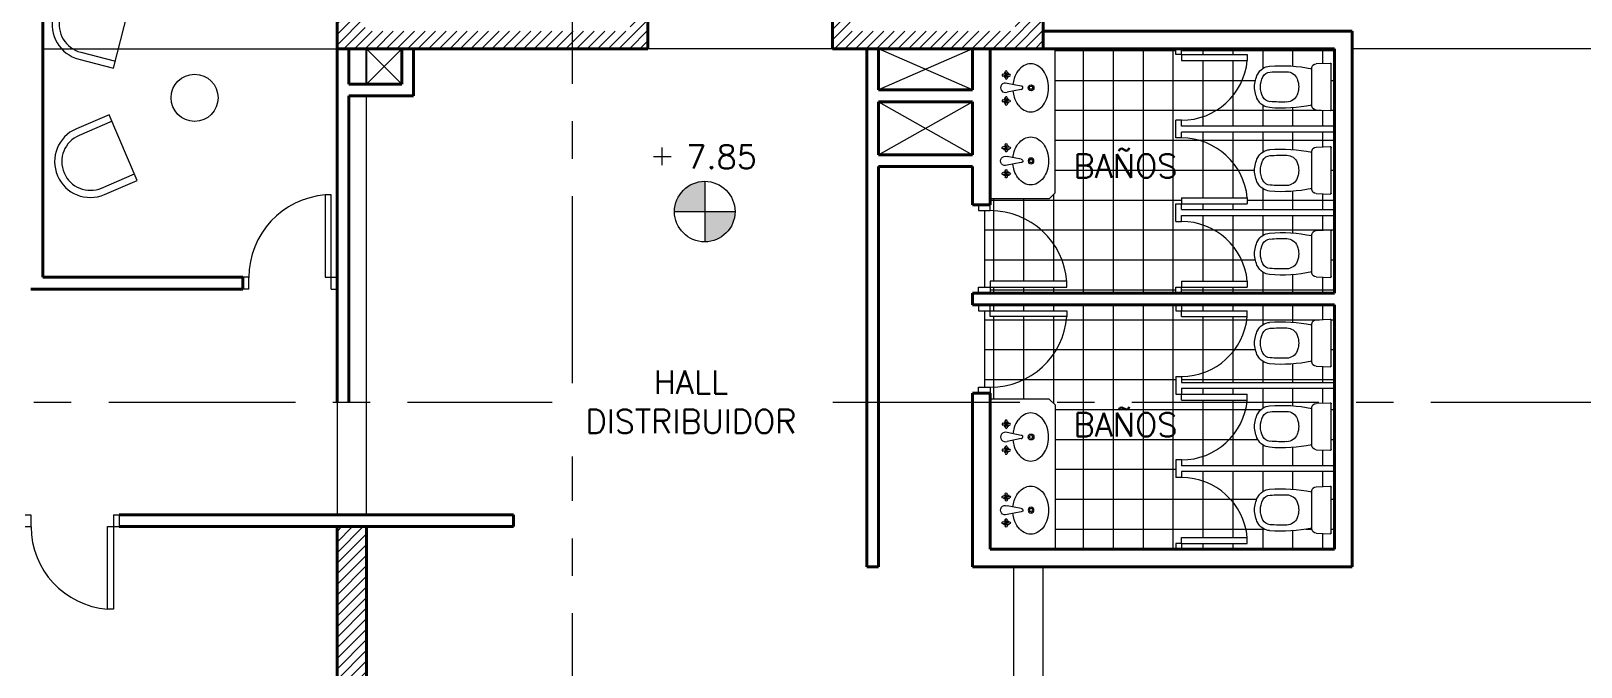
# Model space of a CAD drawing. Extents: x 1018 to 1337, y -109 to 133.
# Drawn here: x 1160.33 to 1173.5, y 118.9 to 124.3 of the extents above; entities that cross this region are included whole.
import ezdxf

# ---------------------------------------------------------------- set-up
doc = ezdxf.new("R2010")
doc.units = 0
doc.header["$LTSCALE"] = 0.5
doc.linetypes.add('CENTER', pattern=[50.8, 31.75, -6.35, 6.35, -6.35])
doc.layers.get('0').update_dxf_attribs({"linetype": 'CONTINUOUS'})
for name, color, linetype, lineweight in [('Carpintería', 55, 'CONTINUOUS', 20), ('Detalles .05', 243, 'CONTINUOUS', 5), ('Detalles 01', 8, 'CONTINUOUS', 9), ('Equipamiento fijo', 31, 'CONTINUOUS', 13), ('Equipamiento movil', 33, 'CONTINUOUS', 9), ('Muros corte', 7, 'CONTINUOUS', 40), ('Muros vista', 253, 'CONTINUOUS', 25), ('Pisos', 252, 'CONTINUOUS', 18), ('Punta 01', 6, 'CONTINUOUS', 9), ('Punta 015', 64, 'CONTINUOUS', 13), ('Punta 02', 11, 'CONTINUOUS', 20), ('Tratamiento pisos', 251, 'CONTINUOUS', 9), ('Vidrios', 147, 'CONTINUOUS', 13)]:
    doc.layers.add(name, color=color, linetype=linetype, lineweight=lineweight)
doc.styles.add('Texto 2 mm', font='simplex.shx', dxfattribs={"height": 0.2})
pattern_1 = [(0, (58.7865, 0.94109), (0, 0.254), []), (90, (58.7865, 0.94109), (-0.254, 2e-17), [])]
pattern_2 = [(45, (-2.01349, 0.94109), (-0.0449012806, 0.0449012806), [])]

# ---------------------------------------------------------------- blocks, each defined once
blk = doc.blocks.new('Lavamanos')
at = {"layer": 'Equipamiento movil'}
for p, q in [((-0.015, -0.037), (-0.038, -0.156)), ((0.013, -0.037), (0.036, -0.156)), ((-0.118, -0.158), (-0.138, -0.154)), ((-0.118, -0.167), (-0.138, -0.171)), ((-0.114, -0.154), (-0.118, -0.133)), ((-0.114, -0.171), (-0.118, -0.192)), ((-0.105, -0.154), (-0.101, -0.133)), ((-0.105, -0.171), (-0.101, -0.192)), ((-0.101, -0.158), (-0.08, -0.154)), ((-0.101, -0.167), (-0.08, -0.171)), ((0.102, -0.158), (0.081, -0.154)), ((0.102, -0.167), (0.081, -0.171)), ((0.106, -0.154), (0.102, -0.133)), ((0.106, -0.171), (0.102, -0.192)), ((0.115, -0.154), (0.119, -0.133)), ((0.115, -0.171), (0.119, -0.192)), ((0.119, -0.158), (0.14, -0.154)), ((0.119, -0.167), (0.14, -0.171))]:
    blk.add_line(p, q, dxfattribs=at)
for centre, radius in [((-0.001, 0.048), 0.0249), ((-0.001, 0.048), 0.014), ((-0.109, -0.162), 0.00541), ((0.11, -0.162), 0.00541)]:
    blk.add_circle(centre, radius, dxfattribs=at)
for centre, radius, start, end in [((-0.047, 0.021), 0.164, 126.7285, 150.9639), ((-0.019, -0.016), 0.211, 107.1746, 126.7285), ((-0.001, -0.075), 0.272, 90, 107.1746), ((-0.001, -0.075), 0.272, 72.8254, 90), ((0.017, -0.016), 0.211, 53.2715, 72.8254), ((0.045, 0.021), 0.164, 29.0361, 53.2715), ((-0.09, 0.045), 0.115, 150.9639, 180), ((-0.09, 0.045), 0.115, 180, 209.0361), ((0.088, 0.045), 0.115, 0, 29.0361), ((0.088, 0.045), 0.115, 330.9639, 360), ((-0.047, 0.069), 0.164, 209.0361, 233.2715), ((-0.019, 0.106), 0.211, 233.2715, 252.8254), ((-0.109, -0.136), 0.00882, 15.2781, 164.7219), ((-0.001, 0.165), 0.272, 252.8254, 264.2829), ((-0.001, -0.035), 0.014, 352.3829, 187.2442), ((-0.001, 0.165), 0.272, 275.7171, 287.1746), ((0.017, 0.106), 0.211, 287.1746, 306.7285), ((0.111, -0.136), 0.00882, 15.2781, 164.7219), ((0.045, 0.069), 0.164, 306.7285, 330.9639), ((-0.136, -0.163), 0.00882, 105.2781, 254.7219), ((-0.109, -0.162), 0.0226, 108.6122, 162.265), ((-0.109, -0.162), 0.0226, 198.6122, 252.265), ((-0.109, -0.162), 0.00976, 119.0054, 153.1041), ((-0.109, -0.162), 0.00976, 209.0054, 243.1041), ((-0.109, -0.189), 0.00882, 195.2781, 344.7219), ((-0.117, -0.163), 0.00254, 349.6493, 12.8593), ((-0.109, -0.155), 0.00254, 259.6493, 282.8593), ((-0.109, -0.17), 0.00254, 79.6493, 102.8593), ((-0.109, -0.162), 0.00976, 29.0054, 63.1041), ((-0.109, -0.162), 0.00976, 299.0054, 333.1041), ((-0.101, -0.162), 0.00254, 169.6493, 192.8593), ((-0.109, -0.162), 0.0226, 18.6122, 72.265), ((-0.109, -0.162), 0.0226, 288.6122, 342.265), ((-0.083, -0.162), 0.00882, 285.2781, 74.7219), ((-0.001, -0.171), 0.0398, 158.1761, 21.8239), ((0.084, -0.162), 0.00882, 105.2781, 254.7219), ((0.11, -0.162), 0.0226, 107.735, 161.3878), ((0.11, -0.162), 0.0226, 197.735, 251.3878), ((0.11, -0.162), 0.00976, 116.8959, 150.9946), ((0.11, -0.162), 0.00976, 206.8959, 240.9946), ((0.11, -0.189), 0.00882, 195.2781, 344.7219), ((0.103, -0.162), 0.00254, 347.1407, 10.3507), ((0.111, -0.155), 0.00254, 257.1407, 280.3507), ((0.11, -0.17), 0.00254, 77.1407, 100.3507), ((0.11, -0.162), 0.00976, 26.8959, 60.9946), ((0.11, -0.162), 0.00976, 296.8959, 330.9946), ((0.118, -0.163), 0.00254, 167.1407, 190.3507), ((0.11, -0.162), 0.0226, 287.735, 341.3878), ((0.11, -0.162), 0.0226, 17.735, 71.3878), ((0.137, -0.163), 0.00882, 285.2781, 74.7219)]:
    blk.add_arc(centre, radius, start, end, dxfattribs=at)
blk = doc.blocks.new('inodoro')
at = {"layer": 'Equipamiento fijo'}
for p, q in [((-0.157, 0.165), (0.157, 0.165)), ((-0.197, 0.127), (-0.202, 0.008)), ((0.194, 0), (-0.194, 0)), ((0.197, 0.127), (0.202, 0.008))]:
    blk.add_line(p, q, dxfattribs=at)
for centre, radius, start, end in [((-0.051, 0.512), 0.125, 117.5857, 175.5072), ((-0.051, 0.512), 0.075, 117.5857, 175.5072), ((0, 0.415), 0.235, 90, 117.5857), ((0, 0.415), 0.185, 90, 117.5857), ((0, 0.415), 0.235, 62.4143, 90), ((0, 0.415), 0.185, 62.4143, 90), ((0.051, 0.512), 0.075, 4.4928, 62.4143), ((0.051, 0.512), 0.125, 4.4928, 62.4143), ((1.09, 0.422), 1.27, 175.4777, 191.6858), ((1.095, 0.422), 1.224, 175.5072, 182.1425), ((-1.095, 0.422), 1.224, 357.8575, 4.4928), ((-1.024, 0.418), 1.205, 347.8749, 4.9616), ((-0.028, 0.381), 0.101, 182.7072, 247.2321), ((-0.014, 0.396), 0.12, 243.7978, 262.0389), ((0, 0.483), 0.208, 261.594, 278.406), ((0.014, 0.396), 0.12, 277.9611, 296.2022), ((0.028, 0.381), 0.101, 292.7679, 357.2928), ((-0.157, 0.125), 0.04, 90, 177.3974), ((0.157, 0.125), 0.04, 2.6026, 90), ((-0.194, 0.008), 0.00803, 177.6578, 269.7397), ((0.195, 0.007), 0.00742, 265.6488, 0.2402), ((0.194, 0.008), 0.008, 355.889, 2.6026)]:
    blk.add_arc(centre, radius, start, end, dxfattribs=at)
blk = doc.blocks.new('Silla 2')
for p, q in [((15, 15), (0, 15)), ((0, 15), (0, -15)), ((15, 12), (0, 12)), ((0, -12), (15, -12)), ((0, -15), (15, -15))]:
    blk.add_line(p, q)
for radius in [15, 12]:
    blk.add_arc((15, 0), radius, 270, 90)

msp = doc.modelspace()

# ---------------------------------------------------------------- hatches: boundary and pattern name
at = {"layer": 'Detalles 01'}
h = msp.add_hatch(dxfattribs=at)
h.set_pattern_fill('ANSI31,_O', color=256, scale=0.02)
h.set_pattern_definition(pattern_2)
h.paths.add_polyline_path([(1166.032, 129.071), (1164.932, 129.071), (1164.932, 128.821), (1166.032, 128.821)])
h.paths.add_polyline_path([(1164.932, 129.071), (1163.172, 129.071), (1163.172, 129.146), (1162.932, 129.146), (1162.932, 124.146), (1164.932, 124.146), (1164.932, 124.296), (1163.172, 124.296), (1163.172, 128.821), (1164.932, 128.821)])
h.paths.add_polyline_path([(1165.572, 128.021), (1165.422, 128.021), (1165.422, 124.296), (1164.932, 124.296), (1164.932, 124.146), (1165.572, 124.146)])
h = msp.add_hatch(dxfattribs=at)
h.set_pattern_fill('ANSI31', color=256, scale=0.02, style=0)
h.set_pattern_definition([(45, (127.78651, 0.94109), (-0.0449012806, 0.0449012806), [])])
h.paths.add_polyline_path([(1168.932, 129.146), (1168.692, 129.146), (1168.692, 129.071), (1166.532, 129.071), (1166.532, 128.821), (1167.142, 128.821), (1167.142, 128.477), (1167.292, 128.477), (1167.292, 128.821), (1168.692, 128.821), (1168.692, 124.296), (1167.292, 124.296), (1167.292, 124.64), (1167.142, 124.64), (1167.142, 124.146), (1168.932, 124.146)])
h.paths.add_polyline_path([(1167.292, 127.677), (1167.142, 127.677), (1167.142, 126.959), (1167.292, 126.959)], flags=17)
h = msp.add_hatch(dxfattribs=at)
h.set_pattern_fill('ANSI31,_O', color=256, scale=0.02)
h.set_pattern_definition(pattern_2)
h.paths.add_polyline_path([(1164.432, 115.121), (1163.182, 115.121), (1163.182, 120.088), (1162.932, 120.088), (1162.932, 113.471), (1161.882, 113.471), (1161.882, 113.221), (1162.932, 113.221), (1162.932, 113.146), (1163.182, 113.146), (1163.182, 114.871), (1164.432, 114.871)])
at = {"layer": 'Tratamiento pisos'}
h = msp.add_hatch(dxfattribs=at)
h.set_pattern_fill('NET,_O', color=256, scale=0.08)
h.set_pattern_definition(pattern_1)
h.paths.add_polyline_path([(1170.107, 123.388), (1170.057, 123.388), (1170.057, 123.538), (1170.107, 123.538, 0.385126), (1170.665, 124.046), (1170.107, 124.046), (1170.107, 124.096), (1170.057, 124.096), (1170.057, 124.146), (1169.032, 124.146), (1169.032, 122.921), (1168.982, 122.871), (1168.482, 122.871), (1168.482, 122.821), (1168.482, 122.771, -0.389604), (1169.132, 122.171), (1169.132, 122.121), (1168.482, 122.121), (1168.482, 122.071), (1170.057, 122.071), (1170.057, 122.121), (1170.107, 122.121), (1170.107, 122.171), (1170.665, 122.171, 0.385126), (1170.107, 122.68), (1170.057, 122.68), (1170.057, 122.83), (1170.107, 122.83), (1170.107, 122.88), (1170.665, 122.88, 0.385295)])
h.paths.add_polyline_path([(1168.482, 122.771), (1168.432, 122.771), (1168.432, 122.121), (1168.482, 122.121), (1168.482, 122.171), (1169.132, 122.171, 0.389604)])
h.paths.add_polyline_path([(1169.132, 121.871), (1168.482, 121.871), (1168.482, 121.921), (1168.432, 121.921), (1168.432, 121.271), (1168.482, 121.271, 0.389604)])
h.paths.add_polyline_path([(1170.665, 121.871), (1170.107, 121.871), (1170.107, 121.921), (1170.057, 121.921), (1170.057, 121.971), (1168.482, 121.971), (1168.482, 121.921), (1169.132, 121.921), (1169.132, 121.871, -0.389604), (1168.482, 121.271), (1168.482, 121.221), (1168.482, 121.171), (1168.982, 121.171), (1169.007, 121.146), (1170.664, 121.146, 0.00745), (1170.665, 121.163), (1170.107, 121.163), (1170.107, 121.213), (1170.057, 121.213), (1170.057, 121.363), (1170.107, 121.363, 0.385126)])
h.paths.add_polyline_path([(1170.664, 121.146), (1169.007, 121.146), (1169.032, 121.121), (1169.032, 119.896), (1170.057, 119.896), (1170.057, 119.946), (1170.107, 119.946), (1170.107, 119.996), (1170.665, 119.996, 0.385126), (1170.107, 120.505), (1170.057, 120.505), (1170.057, 120.655), (1170.107, 120.655, 0.376763)])
h = msp.add_hatch(dxfattribs=at)
h.set_pattern_fill('NET,_O', color=256, scale=0.08)
h.set_pattern_definition(pattern_1)
h.paths.add_polyline_path([(1171.407, 124.146), (1170.107, 124.146), (1170.107, 124.096), (1170.665, 124.096), (1170.665, 124.046, -0.385126), (1170.107, 123.538), (1170.107, 123.488), (1171.407, 123.488)])
h.paths.add_polyline_path([(1170.754, 123.713, -0.12095), (1170.727, 123.822, -0.12095), (1170.754, 123.931, -0.258252), (1170.855, 123.998, -0.070839), (1171.212, 123.975), (1171.212, 123.979, -0.400971), (1171.25, 124.019), (1171.369, 124.024, -0.430271), (1171.377, 124.016), (1171.377, 123.628, -0.437884), (1171.37, 123.62, -0.029302), (1171.369, 123.62), (1171.25, 123.625, -0.400971), (1171.212, 123.665), (1171.212, 123.668, -0.074693), (1170.855, 123.646, -0.258252)], flags=16)
h.paths.add_polyline_path([(1170.798, 123.736, -0.12095), (1170.777, 123.822, -0.12095), (1170.798, 123.908, -0.258252), (1170.859, 123.948, -0.028516), (1170.998, 123.951, -0.295056), (1171.089, 123.889, -0.07976), (1171.1, 123.852, -0.073488), (1171.1, 123.791, -0.07976), (1171.089, 123.755, -0.295056), (1170.998, 123.693, -0.028516), (1170.859, 123.696, -0.258252)], flags=0)
h = msp.add_hatch(dxfattribs=at)
h.set_pattern_fill('NET,_O', color=256, scale=0.08)
h.set_pattern_definition(pattern_1)
h.paths.add_polyline_path([(1171.407, 123.438), (1170.107, 123.438), (1170.107, 123.388, -0.385126), (1170.665, 122.88), (1170.665, 122.83), (1170.107, 122.83), (1170.107, 122.78), (1171.407, 122.78)])
h.paths.add_polyline_path([(1170.754, 123.222, -0.258252), (1170.855, 123.289, -0.070839), (1171.212, 123.267), (1171.212, 123.27, -0.400971), (1171.25, 123.31), (1171.369, 123.316, -0.430271), (1171.377, 123.308), (1171.377, 122.919, -0.437884), (1171.37, 122.911, -0.029302), (1171.369, 122.911), (1171.25, 122.917, -0.400971), (1171.212, 122.957), (1171.212, 122.96, -0.074693), (1170.855, 122.938, -0.258252), (1170.754, 123.004, -0.12095), (1170.727, 123.113, -0.12095)], flags=16)
h.paths.add_polyline_path([(1170.798, 123.199, -0.258252), (1170.859, 123.239, -0.028516), (1170.998, 123.242, -0.295056), (1171.089, 123.18, -0.07976), (1171.1, 123.144, -0.073488), (1171.1, 123.083, -0.07976), (1171.089, 123.047, -0.295056), (1170.998, 122.985, -0.028516), (1170.859, 122.988, -0.258252), (1170.798, 123.028, -0.12095), (1170.777, 123.113, -0.12095)], flags=0)
h = msp.add_hatch(dxfattribs=at)
h.set_pattern_fill('NET,_O', color=256, scale=0.08)
h.set_pattern_definition(pattern_1)
h.paths.add_polyline_path([(1171.407, 122.73), (1170.107, 122.73), (1170.107, 122.68, -0.385126), (1170.665, 122.171), (1170.665, 122.121), (1170.107, 122.121), (1170.107, 122.071), (1171.407, 122.071)])
h.paths.add_polyline_path([(1170.855, 122.581, -0.070839), (1171.212, 122.558), (1171.212, 122.562, -0.400971), (1171.25, 122.602), (1171.369, 122.607, -0.430271), (1171.377, 122.599), (1171.377, 122.211, -0.437884), (1171.37, 122.203, -0.029302), (1171.369, 122.203), (1171.25, 122.208, -0.400971), (1171.212, 122.248), (1171.212, 122.252, -0.074693), (1170.855, 122.229, -0.258252), (1170.754, 122.296, -0.12095), (1170.727, 122.405, -0.12095), (1170.754, 122.514, -0.258252)], flags=16)
h.paths.add_polyline_path([(1170.859, 122.531, -0.028516), (1170.998, 122.534, -0.295056), (1171.089, 122.472, -0.07976), (1171.1, 122.435, -0.073488), (1171.1, 122.375, -0.07976), (1171.089, 122.338, -0.295056), (1170.998, 122.276, -0.028516), (1170.859, 122.279, -0.258252), (1170.798, 122.319, -0.12095), (1170.777, 122.405, -0.12095), (1170.798, 122.491, -0.258252)], flags=0)
h = msp.add_hatch(dxfattribs=at)
h.set_pattern_fill('NET,_O', color=256, scale=0.08)
h.set_pattern_definition(pattern_1)
h.paths.add_polyline_path([(1171.407, 121.971), (1170.107, 121.971), (1170.107, 121.921), (1170.665, 121.921), (1170.665, 121.871, -0.385126), (1170.107, 121.363), (1170.107, 121.313), (1171.407, 121.313)])
h.paths.add_polyline_path([(1170.855, 121.823, -0.070839), (1171.212, 121.8), (1171.212, 121.804, -0.400971), (1171.25, 121.844), (1171.369, 121.849, -0.430271), (1171.377, 121.841), (1171.377, 121.453, -0.437884), (1171.37, 121.445, -0.029302), (1171.369, 121.445), (1171.25, 121.45, -0.400971), (1171.212, 121.49), (1171.212, 121.493, -0.074693), (1170.855, 121.471, -0.258252), (1170.754, 121.538, -0.12095), (1170.727, 121.647, -0.12095), (1170.754, 121.756, -0.258252)], flags=16)
h.paths.add_polyline_path([(1170.859, 121.773, -0.028516), (1170.998, 121.776, -0.295056), (1171.089, 121.714, -0.07976), (1171.1, 121.677, -0.073488), (1171.1, 121.616, -0.07976), (1171.089, 121.58, -0.295056), (1170.998, 121.518, -0.028516), (1170.859, 121.521, -0.258252), (1170.798, 121.561, -0.12095), (1170.777, 121.647, -0.12095), (1170.798, 121.733, -0.258252)], flags=0)
h = msp.add_hatch(dxfattribs=at)
h.set_pattern_fill('NET,_O', color=256, scale=0.08)
h.set_pattern_definition(pattern_1)
h.paths.add_polyline_path([(1171.407, 121.146), (1170.664, 121.146, -0.376596), (1170.107, 120.655), (1170.107, 120.605), (1171.407, 120.605)])
h.paths.add_polyline_path([(1170.754, 120.829, -0.12095), (1170.727, 120.938, -0.12095), (1170.754, 121.047, -0.258252), (1170.855, 121.114, -0.070839), (1171.212, 121.092), (1171.212, 121.095, -0.400971), (1171.25, 121.135), (1171.369, 121.141, -0.430271), (1171.377, 121.133), (1171.377, 120.744, -0.437884), (1171.37, 120.736, -0.029302), (1171.369, 120.736), (1171.25, 120.742, -0.400971), (1171.212, 120.782), (1171.212, 120.785, -0.074693), (1170.855, 120.763, -0.258252)], flags=16)
h.paths.add_polyline_path([(1170.798, 120.853, -0.12095), (1170.777, 120.938, -0.12095), (1170.798, 121.024, -0.258252), (1170.859, 121.064, -0.028516), (1170.998, 121.067, -0.295056), (1171.089, 121.005, -0.07976), (1171.1, 120.969, -0.073488), (1171.1, 120.908, -0.07976), (1171.089, 120.872, -0.295056), (1170.998, 120.81, -0.028516), (1170.859, 120.813, -0.258252)], flags=0)
h.paths.add_polyline_path([(1171.407, 121.263), (1170.107, 121.263), (1170.107, 121.213), (1170.665, 121.213), (1170.665, 121.163, -0.00745), (1170.664, 121.146), (1171.407, 121.146)])
h = msp.add_hatch(dxfattribs=at)
h.set_pattern_fill('NET,_O', color=256, scale=0.08)
h.set_pattern_definition(pattern_1)
h.paths.add_polyline_path([(1171.407, 120.555), (1170.107, 120.555), (1170.107, 120.505, -0.385126), (1170.665, 119.996), (1170.665, 119.946), (1170.107, 119.946), (1170.107, 119.896), (1171.407, 119.896)])
h.paths.add_polyline_path([(1170.855, 120.406, -0.070839), (1171.212, 120.383), (1171.212, 120.387, -0.400971), (1171.25, 120.427), (1171.369, 120.432, -0.430271), (1171.377, 120.424), (1171.377, 120.036, -0.437884), (1171.37, 120.028, -0.029302), (1171.369, 120.028), (1171.25, 120.033, -0.400971), (1171.212, 120.073), (1171.212, 120.077, -0.074693), (1170.855, 120.054, -0.258252), (1170.754, 120.121, -0.12095), (1170.727, 120.23, -0.12095), (1170.754, 120.339, -0.258252)], flags=16)
h.paths.add_polyline_path([(1170.859, 120.356, -0.028516), (1170.998, 120.359, -0.295056), (1171.089, 120.297, -0.07976), (1171.1, 120.26, -0.073488), (1171.1, 120.2, -0.07976), (1171.089, 120.163, -0.295056), (1170.998, 120.101, -0.028516), (1170.859, 120.104, -0.258252), (1170.798, 120.144, -0.12095), (1170.777, 120.23, -0.12095), (1170.798, 120.316, -0.258252)], flags=0)
at = {"layer": 'Vidrios', "linetype": 'Continuous'}
h = msp.add_hatch(color=256, dxfattribs=at)
h.paths.add_polyline_path([(1166.056, 123.02, 0.414214), (1165.8, 122.763), (1166.056, 122.763)])
h.paths.add_polyline_path([(1166.313, 122.763), (1166.056, 122.763), (1166.056, 122.507, 0.414214)])

# ---------------------------------------------------------------- linework, layer by layer
at = {"layer": 'Carpintería'}
for p, q in [((1170.057, 124.096), (1170.057, 124.146)), ((1170.107, 124.096), (1170.057, 124.096)), ((1170.107, 124.096), (1170.107, 124.146)), ((1170.107, 124.096), (1170.665, 124.096)), ((1170.107, 124.096), (1170.107, 124.046)), ((1170.107, 124.046), (1170.665, 124.046)), ((1170.665, 124.096), (1170.665, 124.046)), ((1170.107, 123.538), (1170.057, 123.538)), ((1170.057, 123.388), (1170.057, 123.538)), ((1170.107, 123.488), (1170.107, 123.538)), ((1170.107, 123.388), (1170.057, 123.388)), ((1171.407, 123.488), (1170.107, 123.488)), ((1171.407, 123.438), (1170.107, 123.438)), ((1170.107, 123.388), (1170.107, 123.438)), ((1162.882, 122.905), (1162.832, 122.905)), ((1162.832, 122.905), (1162.832, 122.205)), ((1162.882, 122.205), (1162.882, 122.905)), ((1170.107, 122.88), (1170.665, 122.88)), ((1170.107, 122.88), (1170.107, 122.83)), ((1170.665, 122.88), (1170.665, 122.83)), ((1168.382, 122.821), (1168.382, 122.771)), ((1168.382, 122.771), (1168.482, 122.771)), ((1168.482, 122.771), (1168.482, 122.821)), ((1170.057, 122.83), (1170.107, 122.83)), ((1170.057, 122.68), (1170.057, 122.83)), ((1170.107, 122.78), (1170.107, 122.83)), ((1170.107, 122.83), (1170.665, 122.83)), ((1170.107, 122.78), (1171.407, 122.78)), ((1170.107, 122.73), (1171.407, 122.73)), ((1170.107, 122.68), (1170.107, 122.73)), ((1170.057, 122.68), (1170.107, 122.68)), ((1162.182, 122.205), (1162.132, 122.205)), ((1162.182, 122.105), (1162.182, 122.205)), ((1162.832, 122.205), (1162.882, 122.205)), ((1162.882, 122.105), (1162.882, 122.205)), ((1162.882, 122.205), (1162.932, 122.205)), ((1162.182, 122.105), (1162.132, 122.105)), ((1162.882, 122.105), (1162.932, 122.105)), ((1168.382, 122.121), (1168.482, 122.121)), ((1168.382, 122.071), (1168.382, 122.121)), ((1169.132, 122.171), (1168.482, 122.171)), ((1168.482, 122.171), (1168.482, 122.121)), ((1168.482, 122.121), (1168.482, 122.071)), ((1168.482, 122.121), (1169.132, 122.121)), ((1169.132, 122.121), (1169.132, 122.171)), ((1170.057, 122.071), (1170.057, 122.121)), ((1170.057, 122.121), (1170.107, 122.121)), ((1170.107, 122.171), (1170.665, 122.171)), ((1170.107, 122.171), (1170.107, 122.121)), ((1170.107, 122.071), (1170.107, 122.121)), ((1170.107, 122.121), (1170.665, 122.121)), ((1170.665, 122.171), (1170.665, 122.121)), ((1168.382, 121.971), (1168.382, 121.921)), ((1168.482, 121.921), (1168.482, 121.971)), ((1170.057, 121.971), (1170.057, 121.921)), ((1170.107, 121.971), (1170.107, 121.921)), ((1168.382, 121.921), (1168.482, 121.921)), ((1168.482, 121.921), (1169.132, 121.921)), ((1168.482, 121.871), (1168.482, 121.921)), ((1169.132, 121.871), (1168.482, 121.871)), ((1169.132, 121.921), (1169.132, 121.871)), ((1170.057, 121.921), (1170.107, 121.921)), ((1170.107, 121.921), (1170.665, 121.921)), ((1170.107, 121.871), (1170.107, 121.921)), ((1170.107, 121.871), (1170.665, 121.871)), ((1170.665, 121.871), (1170.665, 121.921)), ((1170.057, 121.363), (1170.107, 121.363)), ((1170.057, 121.363), (1170.057, 121.213)), ((1170.107, 121.363), (1170.107, 121.313)), ((1170.107, 121.313), (1171.407, 121.313)), ((1168.382, 121.271), (1168.482, 121.271)), ((1168.382, 121.221), (1168.382, 121.271)), ((1168.482, 121.271), (1168.482, 121.221)), ((1170.057, 121.213), (1170.107, 121.213)), ((1170.107, 121.263), (1171.407, 121.263)), ((1170.107, 121.263), (1170.107, 121.213)), ((1170.107, 121.213), (1170.665, 121.213)), ((1170.107, 121.163), (1170.107, 121.213)), ((1170.107, 121.163), (1170.665, 121.163)), ((1170.665, 121.163), (1170.665, 121.213)), ((1170.107, 120.655), (1170.057, 120.655)), ((1170.057, 120.655), (1170.057, 120.505)), ((1170.107, 120.655), (1170.107, 120.605)), ((1170.107, 120.505), (1170.057, 120.505)), ((1171.407, 120.605), (1170.107, 120.605)), ((1171.407, 120.555), (1170.107, 120.555)), ((1170.107, 120.555), (1170.107, 120.505)), ((1160.282, 120.188), (1160.332, 120.188)), ((1160.332, 120.188), (1160.332, 120.088)), ((1161.032, 120.188), (1161.032, 120.088)), ((1161.032, 120.188), (1161.082, 120.188)), ((1160.282, 120.088), (1160.332, 120.088)), ((1160.982, 119.388), (1160.982, 120.088)), ((1160.982, 120.088), (1161.032, 120.088)), ((1161.032, 120.088), (1161.082, 120.088)), ((1161.032, 120.088), (1161.032, 119.388)), ((1170.107, 119.996), (1170.665, 119.996)), ((1170.107, 119.946), (1170.107, 119.996)), ((1170.665, 119.946), (1170.665, 119.996)), ((1170.107, 119.946), (1170.057, 119.946)), ((1170.057, 119.946), (1170.057, 119.896)), ((1170.107, 119.946), (1170.107, 119.896)), ((1170.107, 119.946), (1170.665, 119.946)), ((1161.032, 119.388), (1160.982, 119.388))]:
    msp.add_line(p, q, dxfattribs=at)
at = {"layer": 'Detalles 01', "linetype": 'CENTER', "ltscale": 0.1}
for p, q in [((1164.932, 121.307), (1164.932, 130.146)), ((1150.832, 121.146), (1164.759, 121.146)), ((1167.145, 121.146), (1176.885, 121.146)), ((1164.932, 110.146), (1164.932, 120.684))]:
    msp.add_line(p, q, dxfattribs=at)
at = {"layer": 'Detalles 01'}
for centre, radius, start, end in [((1170.105, 124.101), 0.563, 270.1902, 354.4422), ((1170.105, 122.825), 0.563, 5.5578, 89.8098), ((1162.886, 122.203), 0.703, 94.3593, 179.8829), ((1168.481, 122.117), 0.654, 4.7184, 89.8628), ((1170.105, 122.117), 0.563, 5.5578, 89.8098), ((1168.481, 121.925), 0.654, 270.1372, 355.2816), ((1170.105, 121.926), 0.563, 270.1902, 354.4422), ((1170.105, 121.217), 0.563, 270.1902, 354.4422), ((1170.105, 119.942), 0.563, 5.5578, 89.8098), ((1161.036, 120.089), 0.703, 180.1171, 265.6407)]:
    msp.add_arc(centre, radius, start, end, dxfattribs=at)
at = {"layer": 'Equipamiento fijo'}
for p, q in [((1169.032, 122.921), (1169.032, 124.146)), ((1168.982, 122.871), (1168.482, 122.871)), ((1168.982, 122.871), (1169.032, 122.921)), ((1168.982, 121.171), (1168.482, 121.171)), ((1168.982, 121.171), (1169.032, 121.121)), ((1169.032, 121.121), (1169.032, 119.896))]:
    msp.add_line(p, q, dxfattribs=at)
at = {"layer": 'Equipamiento movil'}
msp.add_circle((1161.722, 123.729), 0.2, dxfattribs=at)
at = {"layer": 'Muros corte'}
for p, q in [((1162.932, 124.146), (1162.932, 129.146)), ((1168.932, 129.146), (1168.932, 124.146)), ((1160.432, 129.046), (1160.432, 122.205)), ((1162.932, 121.146), (1162.932, 128.821)), ((1165.572, 128.021), (1165.572, 124.146)), ((1167.142, 124.146), (1167.142, 124.64)), ((1171.557, 124.296), (1168.932, 124.296)), ((1171.557, 124.296), (1171.557, 119.746)), ((1165.572, 124.146), (1162.932, 124.146)), ((1163.032, 123.846), (1163.032, 124.146)), ((1163.482, 123.846), (1163.482, 124.146)), ((1163.582, 123.746), (1163.582, 124.146)), ((1171.407, 124.146), (1167.142, 124.146)), ((1167.432, 119.746), (1167.432, 124.146)), ((1167.532, 123.796), (1167.532, 124.146)), ((1168.332, 123.796), (1168.332, 124.146)), ((1168.482, 122.821), (1168.482, 124.146)), ((1171.407, 124.146), (1171.407, 122.071)), ((1163.032, 123.846), (1163.482, 123.846)), ((1168.332, 123.796), (1167.532, 123.796)), ((1163.032, 121.146), (1163.032, 123.746)), ((1163.032, 123.746), (1163.582, 123.746)), ((1168.332, 123.696), (1167.532, 123.696)), ((1167.532, 123.246), (1167.532, 123.696)), ((1168.332, 123.246), (1168.332, 123.696)), ((1168.332, 123.246), (1167.532, 123.246)), ((1167.532, 119.746), (1167.532, 123.146)), ((1168.332, 123.146), (1167.532, 123.146)), ((1168.332, 122.821), (1168.332, 123.146)), ((1168.332, 122.821), (1168.482, 122.821)), ((1160.432, 122.205), (1162.132, 122.205)), ((1162.132, 122.105), (1162.132, 122.205)), ((1160.332, 122.105), (1162.132, 122.105)), ((1168.332, 122.071), (1171.407, 122.071)), ((1168.332, 122.071), (1168.332, 121.971)), ((1168.332, 121.971), (1171.407, 121.971)), ((1171.407, 121.971), (1171.407, 119.896)), ((1168.332, 121.221), (1168.482, 121.221)), ((1168.332, 121.221), (1168.332, 119.746)), ((1168.482, 121.221), (1168.482, 119.896)), ((1161.082, 120.188), (1164.432, 120.188)), ((1164.432, 120.188), (1164.432, 120.088)), ((1161.082, 120.088), (1164.432, 120.088)), ((1162.932, 120.088), (1162.932, 113.471)), ((1163.182, 120.088), (1163.182, 115.121)), ((1171.407, 119.896), (1168.482, 119.896)), ((1167.532, 119.746), (1167.432, 119.746)), ((1171.557, 119.746), (1168.332, 119.746))]:
    msp.add_line(p, q, dxfattribs=at)
at = {"layer": 'Muros vista'}
msp.add_line((1163.182, 123.846), (1163.182, 124.146), dxfattribs=at)
at = {"layer": 'Pisos'}
for p, q in [((1163.182, 120.188), (1163.182, 123.746)), ((1162.932, 121.146), (1162.932, 120.188))]:
    msp.add_line(p, q, dxfattribs=at)
at = {"layer": 'Punta 01'}
for p, q in [((1163.182, 123.846), (1163.482, 124.146)), ((1163.482, 123.846), (1163.182, 124.146)), ((1168.332, 124.146), (1167.532, 123.796)), ((1168.332, 123.796), (1167.532, 124.146)), ((1167.532, 123.246), (1168.332, 123.696)), ((1167.532, 123.696), (1168.332, 123.246))]:
    msp.add_line(p, q, dxfattribs=at)
at = {"layer": 'Punta 01', "linetype": 'Continuous'}
for p, q in [((1165.695, 123.156), (1165.695, 123.306)), ((1165.62, 123.231), (1165.77, 123.231))]:
    msp.add_line(p, q, dxfattribs=at)
at = {"layer": 'Punta 015', "linetype": 'Continuous'}
for p, q in [((1166.056, 123.02), (1166.056, 122.507)), ((1165.8, 122.763), (1166.313, 122.763))]:
    msp.add_line(p, q, dxfattribs=at)
msp.add_circle((1166.056, 122.763), 0.257, dxfattribs=at)
at = {"layer": 'Tratamiento pisos'}
for p, q in [((1160.432, 124.146), (1162.932, 124.146)), ((1167.142, 124.146), (1165.572, 124.146)), ((1174.032, 124.146), (1171.557, 124.146)), ((1168.432, 122.771), (1168.432, 122.121)), ((1168.432, 121.921), (1168.432, 121.271)), ((1168.682, 118.146), (1168.682, 119.746)), ((1168.932, 118.146), (1168.932, 119.746))]:
    msp.add_line(p, q, dxfattribs=at)
at = {"layer": 'Vidrios', "color": 7}
for p, q in [((1162.932, 121.146), (1163.032, 121.146)), ((1161.082, 120.188), (1161.082, 120.088))]:
    msp.add_line(p, q, dxfattribs=at)

# ---------------------------------------------------------------- block references
at = {"layer": 'Detalles .05', "xscale": -1, "rotation": 89.99999999999409}
for p in [(1171.377, 123.822), (1171.377, 123.113), (1171.377, 122.405), (1171.377, 121.647), (1171.377, 120.938), (1171.377, 120.23)]:
    msp.add_blockref('inodoro', p, dxfattribs=at)
at = {"layer": 'Equipamiento movil', "xscale": 0.02025, "yscale": 0.02025, "zscale": 0.02025}
for p, rotation in [((1161.109, 124.276), 165.6545911274209), ((1161.116, 123.306), 203.1403101882366)]:
    msp.add_blockref('Silla 2', p, dxfattribs=dict(at, rotation=rotation))
at = {"layer": 'Equipamiento movil'}
for p, rotation in [((1168.78, 123.813), 270), ((1168.78, 120.848), 270.0000000000434)]:
    msp.add_blockref('Lavamanos', p, dxfattribs=dict(at, rotation=rotation))
at = {"layer": 'Equipamiento movil', "xscale": -1}
for p, rotation in [((1168.78, 123.194), 269.9999999999565), ((1168.78, 120.229), 270)]:
    msp.add_blockref('Lavamanos', p, dxfattribs=dict(at, rotation=rotation))

# ---------------------------------------------------------------- texts
at = {"layer": 'Punta 015', "linetype": 'Continuous', "insert": (1166.199, 123.228), "char_height": 0.2, "attachment_point": 5, "style": 'Texto 2 mm'}
msp.add_mtext('7.85', dxfattribs=at)
at = {"layer": 'Punta 02', "char_height": 0.2, "style": 'Texto 2 mm'}
for s, insert, width, attachment_point in [('BAÑOS', (1169.189, 123.251), 1.0557, 1), ('HALL\\PDISTRIBUIDOR', (1165.939, 121.415), 2.1374, 2), ('BAÑOS', (1169.189, 121.053), 1.0557, 1)]:
    msp.add_mtext(s, dxfattribs=dict(at, insert=insert, width=width, attachment_point=attachment_point))

doc.saveas('drawing.dxf')
